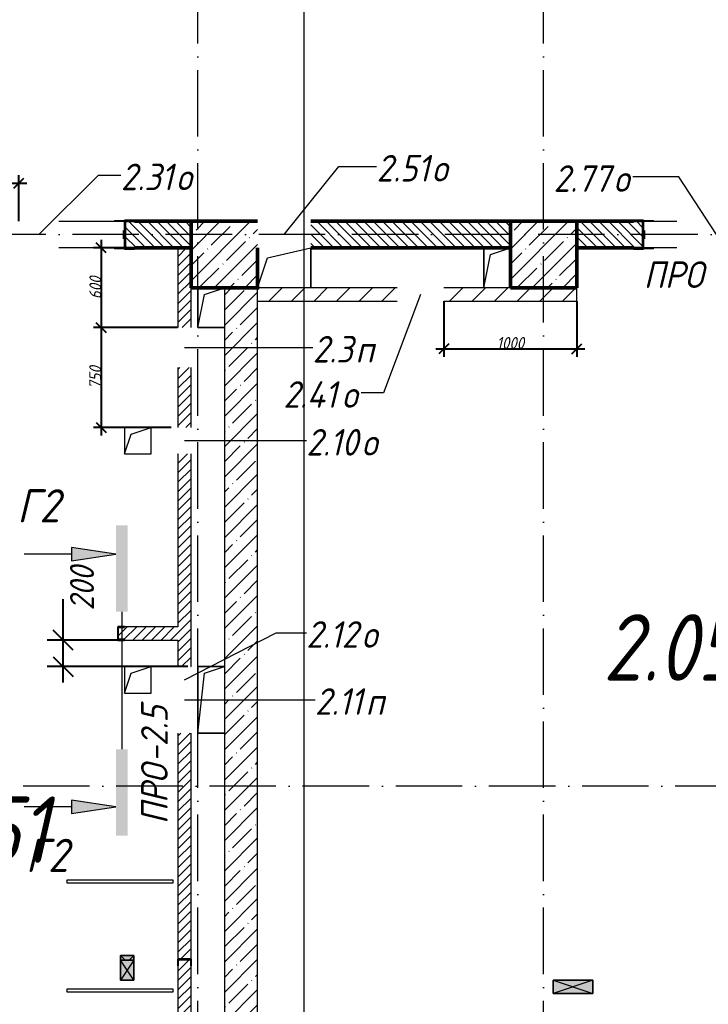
# Model space of a CAD drawing. Header units: millimetres. Extents: x -356862 to 418287, y 0 to 839748.
# Drawn here: x -2547 to 2628, y 310734 to 318141 of the extents above; entities that cross this region are included whole.
import ezdxf

# ---------------------------------------------------------------- set-up
doc = ezdxf.new("R2010")
doc.units = ezdxf.units.MM
doc.linetypes.add('200_ШТРИХ_ш1п0_6_', pattern=[160, 100, -60])
doc.linetypes.add('50_200_ШТРИХ_1Т_ш5_п1_п1_', pattern=[700, 500, -100, 0, -100])
for name, color, linetype, lineweight in [('A-____-____-DIMS', 7, 'Continuous', 9), ('A-____-NOTE-TEXT', 7, 'Continuous', 9), ('A-____-NOTE-TEXT-1', 7, 'Continuous', 5), ('A-DETL-GENF-OTLN', 7, 'Continuous', 9), ('A-FLOR-____-OTLN', 7, 'Continuous', 9), ('A-GENM-____-IDEN', 7, 'Continuous', 9), ('A-GENM-____-MCUT', 7, 'Continuous', 25), ('A-GENM-____-OTLN', 7, 'Continuous', 9), ('A-GENM-____-OTLN-1', 7, 'Continuous', 25), ('A-GLAZ-____-IDEN', 7, 'Continuous', 9), ('A-GLAZ-____-OTLN', 7, 'Continuous', 9), ('A-WALL-____-MCUT-1', 7, 'Continuous', 9), ('A-WALL-____-MCUT-2', 7, 'Continuous', 50), ('A-WALL-____-PATT-1', 7, 'Continuous', 9), ('A-WALL-FNSH-MCUT-1', 7, 'Continuous', 9), ('I-WALL-____-OTLN', 7, 'Continuous', 9), ('S-COLS-____-MCUT', 7, 'Continuous', 50), ('S-COLS-____-OTLN', 7, 'Continuous', 9), ('S-GRID-____-OTLN-1', 7, '50_200_ШТРИХ_1Т_ш5_п1_п1_', 9), ('Марки помещений', 7, 'Continuous', 9)]:
    doc.layers.add(name, color=color, linetype=linetype, lineweight=lineweight)
for name, color, linetype, lineweight, true_color in [('A-DETL-GENF-OTLN-4', 9, '200_ШТРИХ_ш1п0_6_', 9, 0x808080), ('A-DETL-GENF-OTLN-5', 7, 'Continuous', 5, 0xc0c0c0), ('G-____-____-SYMB-1', 9, 'Continuous', 9, 0x808080)]:
    doc.layers.add(name, color=color, linetype=linetype, lineweight=lineweight, true_color=true_color)
doc.styles.add('ISOCPEUR_I', font='isocpeui.ttf', dxfattribs={"width": 0.9, "height": 2.5})
doc.styles.add('ISOCPEUR_I_10', font='isocpeui.ttf', dxfattribs={"width": 0.9, "height": 180})
doc.styles.add('ISOCPEUR_I_3', font='isocpeui.ttf', dxfattribs={"width": 0.85, "height": 2.2})
doc.styles.add('ISOCPEUR_I_7', font='isocpeui.ttf', dxfattribs={"width": 0.9, "height": 90})
doc.styles.add('ISOCPEUR_I_9', font='isocpeui.ttf', dxfattribs={"width": 0.9, "height": 250})
doc.dimstyles.new('ISO-1_8_0_9К_СРЕДНИЙ_Кладочные_2', dxfattribs={"dimscale": 304.8, "dimtxt": 89.638306, "dimasz": 0.246063, "dimexe": 0.19685, "dimexo": 0, "dimgap": 0, "dimtad": 1, "dimdec": 3, "dimrnd": 0.001, "dimdsep": 46, "dimtxsty": 'ISOCPEUR_I_7', "dimblk1": 'OBLIQUE', "dimblk2": 'OBLIQUE', "dimsah": 1, "dimcen": 0.09, "dimdle": 0.19685, "dimazin": 0, "dimtfac": 1, "dimtdec": 4, "dimtix": 1, "dimtmove": 1, "dimatfit": 3, "dimfxl": 1, "dimtvp": 1, "dimtolj": 1, "dimtzin": 0, "dimarcsym": 2})
doc.dimstyles.new('ISO-1_8_0_9К_СРЕДНИЙ_Кладочные_3', dxfattribs={"dimscale": 304.8, "dimtxt": 179.276612, "dimasz": 0.492126, "dimexe": 0.393701, "dimexo": 0, "dimgap": 0, "dimtad": 1, "dimdec": 3, "dimrnd": 0.001, "dimdsep": 46, "dimtxsty": 'ISOCPEUR_I_10', "dimblk1": 'OBLIQUE', "dimblk2": 'OBLIQUE', "dimsah": 1, "dimcen": 0.09, "dimdle": 0.393701, "dimazin": 0, "dimtfac": 1, "dimtdec": 4, "dimtix": 1, "dimtmove": 0, "dimatfit": 3, "dimfxl": 1, "dimtvp": 1, "dimtolj": 1, "dimtzin": 0, "dimarcsym": 2})
pattern_1 = [(135, (-15659.08, 310542.9), (-35.35534, -35.35534), [])]
pattern_2 = [(45, (-15659.08, 310542.9), (-35.35534, 35.35534), [])]

# ---------------------------------------------------------------- blocks, each defined once
blk = doc.blocks.new('BSC_Колонна _Прямоугольная - 500х500-V63-АР1_План отверстий 2 этажа в осях 1-64_А-ГГ')
at = {"layer": 'S-COLS-____-OTLN'}
h = blk.add_hatch(dxfattribs=at)
h.set_pattern_fill('FP_92', color=256, style=0, pattern_type=2)
h.set_pattern_definition([(45, (-14650, -5831.04), (-114.0493, 114.0493), []), (45, (-14535.95, -5831.04), (-114.0493, 114.0493), [201.612, -40.322, 3.353, -36.97])])
h.paths.add_polyline_path([(-250, -250), (250, -250), (250, 250), (-250, 250), (-250, 50)], flags=0)
at = {"layer": 'S-COLS-____-MCUT'}
for p, q in [((250, 250), (-250, 250)), ((-250, 250), (-250, -250)), ((250, -250), (250, 50)), ((-250, -250), (250, -250))]:
    blk.add_line(p, q, dxfattribs=at)
blk = doc.blocks.new('BSC_Колонна _Прямоугольная - 500х500-V129-АР1_План отверстий 2 этажа в осях 1-64_А-ГГ')
at = {"layer": 'S-COLS-____-OTLN'}
h = blk.add_hatch(dxfattribs=at)
h.set_pattern_fill('FP_159', color=256, style=0, pattern_type=2)
h.set_pattern_definition([(45, (-17050, -5831.04), (-114.0493, 114.0493), []), (45, (-16935.95, -5831.04), (-114.0493, 114.0493), [201.612, -40.322, 3.353, -36.97])])
h.paths.add_polyline_path([(-250, -250), (250, -250), (250, 250), (-250, 250)], flags=0)
at = {"layer": 'S-COLS-____-MCUT'}
for p, q in [((250, 250), (-250, 250)), ((-250, 250), (-250, -250)), ((250, -250), (250, 250)), ((-250, -250), (250, -250))]:
    blk.add_line(p, q, dxfattribs=at)
blk = doc.blocks.new('154_Стойка_СКБ_Уголок - СМ-2180_200-28268025-АР1_План отверстий 2 этажа в осях 1-64_А-ГГ')
at = {"layer": 'A-GENM-____-MCUT'}
for p, q in [((125, 156), (125, 81)), ((200, 156), (125, 156)), ((131, 81), (131, 150)), ((131, 150), (200, 150)), ((200, 150), (200, 156)), ((125, 81), (131, 81)), ((131, 19), (125, 19)), ((125, 19), (125, -56)), ((131, -50), (131, 19)), ((125, -56), (200, -56)), ((200, -50), (131, -50)), ((200, -56), (200, -50))]:
    blk.add_line(p, q, dxfattribs=at)
blk = doc.blocks.new('Стойка_Влож_Уголок_Опорный - Уголок-28213941-АР1_План отверстий 2 этажа в осях 1-64_А-ГГ')
at = {"layer": 'A-GENM-____-OTLN'}
for p, q in [((-212, -6), (-212, 0)), ((0, 0), (0, -6)), ((-212, -75), (-212, -6)), ((-212, -6), (-206, -6)), ((-6, -6), (0, -6)), ((0, -6), (0, -75)), ((-212, -75), (-206, -75)), ((-6, -75), (0, -75))]:
    blk.add_line(p, q, dxfattribs=at)
blk = doc.blocks.new('154_Фахверк_СКБ_Швеллер - Тип_100_3960-28331862-АР1_План отверстий 2 этажа в осях 1-64_А-ГГ')
at = {"layer": 'A-GENM-____-MCUT'}
for p, q in [((175, 50), (125, 50)), ((125, 50), (125, -50)), ((128, 47), (175, 47)), ((128, -47), (128, 47)), ((175, 47), (175, 50)), ((125, -50), (175, -50)), ((175, -47), (128, -47)), ((175, -50), (175, -47))]:
    blk.add_line(p, q, dxfattribs=at)
blk = doc.blocks.new('AR_Отверстие прямоугольное _в плите_ - AR_Отверстие прямоугольное _в плите_-30459207-АР1_План отверстий 2 этажа в осях 1-64_А-ГГ')
at = {"layer": 'A-GENM-____-OTLN'}
for p, q in [((100, 100), (-100, 100)), ((-100, 100), (-100, -100)), ((-50, 50), (100, 100)), ((100, -100), (100, 100)), ((-100, -100), (-50, 50)), ((-100, -100), (100, -100))]:
    blk.add_line(p, q, dxfattribs=at)
blk = doc.blocks.new('AR_Отверстие прямоугольное _в плите_ - AR_Отверстие прямоугольное _в плите_-V152-АР1_План отверстий 2 этажа в осях 1-64_А-ГГ')
at = {"layer": 'A-GENM-____-OTLN'}
for p, q in [((100, 250), (-100, 250)), ((-100, 250), (-100, -250)), ((-50, 200), (100, 250)), ((-100, -250), (-50, 200)), ((-100, -250), (100, -250))]:
    blk.add_line(p, q, dxfattribs=at)
blk = doc.blocks.new('AR_Отверстие прямоугольное _в плите_ - AR_Отверстие прямоугольное _в плите_-30512088-АР1_План отверстий 2 этажа в осях 1-64_А-ГГ')
at = {"layer": 'A-GENM-____-OTLN'}
for p, q in [((-100, 150), (-100, -150)), ((-50, 100), (100, 150)), ((-100, -150), (-50, 100)), ((-100, -150), (100, -150))]:
    blk.add_line(p, q, dxfattribs=at)
blk = doc.blocks.new('AR_Отверстие прямоугольное _в плите_ - AR_Отверстие прямоугольное _в плите_-V181-АР1_План отверстий 2 этажа в осях 1-64_А-ГГ')
at = {"layer": 'A-GENM-____-OTLN'}
for p, q in [((-125, 75), (200, 150)), ((200, -150), (200, 150)), ((-200, -150), (-125, 75))]:
    blk.add_line(p, q, dxfattribs=at)
blk = doc.blocks.new('AR_Отверстие прямоугольное _в плите_ - AR_Отверстие прямоугольное _в плите_-V178-АР1_План отверстий 2 этажа в осях 1-64_А-ГГ')
at = {"layer": 'A-GENM-____-OTLN'}
for p, q in [((-100, 150), (-100, -150)), ((-50, 100), (100, 150)), ((-100, -150), (-50, 100))]:
    blk.add_line(p, q, dxfattribs=at)
blk = doc.blocks.new('AR_Отверстие прямоугольное _в стене__БезПР - AR_Отверстие прямоугольное _в стене__БезПР-36788821-АР1_План отверстий 2 этажа в осях 1-64_А-ГГ')
at = {"layer": 'A-GLAZ-____-OTLN'}
blk.add_hatch(color=256, dxfattribs=at).paths.add_polyline_path([(-15, -50), (-15, 50), (-50, 50), (-50, -50)], flags=0)
at = {"layer": 'A-DETL-GENF-OTLN'}
for p, q in [((-50, -50), (-50, 50)), ((-50, 50), (-15, 50)), ((-50, 50), (-15, 15)), ((-15, 50), (-50, 50)), ((-50, 50), (-50, -50)), ((-15, -15), (-50, -50)), ((-15, -50), (-50, -50)), ((-50, -50), (-15, -50))]:
    blk.add_line(p, q, dxfattribs=at)
blk = doc.blocks.new('AR_Отверстие прямоугольное _в стене__БезПР - AR_Отверстие прямоугольное _в стене__БезПР-36788904-АР1_План отверстий 2 этажа в осях 1-64_А-ГГ')
at = {"layer": 'A-GLAZ-____-OTLN'}
blk.add_hatch(color=256, dxfattribs=at).paths.add_polyline_path([(150, -50), (150, 50), (-150, 50), (-150, -50)], flags=0)
at = {"layer": 'A-DETL-GENF-OTLN'}
for p, q in [((-150, -50), (-150, 50)), ((-150, 50), (150, 50)), ((150, 50), (-150, -50)), ((-150, 50), (150, -50)), ((150, 50), (-150, 50)), ((-150, 50), (-150, -50)), ((150, 50), (150, -50)), ((150, -50), (150, 50)), ((150, -50), (-150, -50)), ((-150, -50), (150, -50))]:
    blk.add_line(p, q, dxfattribs=at)
at = {"layer": 'A-GLAZ-____-OTLN'}
blk.add_line((150, 50), (-150, 50), dxfattribs=at)
blk = doc.blocks.new('AR_Отверстие прямоугольное _в стене__БезПР - AR_Отверстие прямоугольное _в стене__БезПР-36789562-АР1_План отверстий 2 этажа в осях 1-64_А-ГГ')
at = {"layer": 'A-GLAZ-____-OTLN'}
blk.add_hatch(color=256, dxfattribs=at).paths.add_polyline_path([(75, -50), (75, 50), (-75, 50), (-75, -50)], flags=0)
at = {"layer": 'A-DETL-GENF-OTLN'}
for p, q in [((-75, -50), (-75, 50)), ((-75, 50), (75, 50)), ((75, 50), (-75, -50)), ((-75, 50), (75, -50)), ((75, 50), (-75, 50)), ((-75, 50), (-75, -50)), ((75, 50), (75, -50)), ((75, -50), (75, 50)), ((75, -50), (-75, -50)), ((-75, -50), (75, -50))]:
    blk.add_line(p, q, dxfattribs=at)
blk = doc.blocks.new('DET_L_Имитация разреза_ISO2-5 - Влево-29864020-АР1_План отверстий 2 этажа в осях 1-64_А-ГГ')
at = {"layer": 'A-DETL-GENF-OTLN-5'}
blk.add_line((143.1, 0), (1176.9, 0), dxfattribs=at)
blk = doc.blocks.new('_Oblique')
at = {"color": 0, "linetype": 'ByBlock', "lineweight": -2}
blk.add_line((-0.5, -0.5), (0.5, 0.5), dxfattribs=at)
blk = doc.blocks.new('*D9273')
at = {"layer": 'A-____-____-DIMS', "color": 0, "lineweight": -2, "transparency": 16777216}
for p, q in [((-1359.1, 316423.9), (-1993.7, 316423.9)), ((-1933.7, 316483.9), (-1933.7, 315763.9)), ((-1362.1, 315823.9), (-1993.7, 315823.9))]:
    blk.add_line(p, q, dxfattribs=at)
at = {"layer": 'Defpoints', "color": 0, "transparency": 16777216}
for p in [(-1359.1, 316423.9), (-1933.7, 315823.9), (-1362.1, 315823.9)]:
    blk.add_point(p, dxfattribs=at)
at = {"layer": 'A-____-____-DIMS', "color": 0, "lineweight": -2, "transparency": 16777216, "xscale": 75, "yscale": 75, "zscale": 75}
for p, rotation in [((-1933.7, 316423.9), 90), ((-1933.7, 315823.9), 270)]:
    blk.add_blockref('_Oblique', p, dxfattribs=dict(at, rotation=rotation))
at = {"layer": 'A-____-____-DIMS', "color": 0, "transparency": 16777216, "insert": (-1978.7, 316123.9), "char_height": 90, "width": 409.578, "attachment_point": 5, "rotation": 90, "style": 'ISOCPEUR_I_7'}
blk.add_mtext('\\A1;600', dxfattribs=at)
blk = doc.blocks.new('*D9274')
at = {"layer": 'A-____-____-DIMS', "color": 0, "lineweight": -2, "transparency": 16777216}
for p, q in [((-1362.1, 315823.9), (-1993.7, 315823.9)), ((-1933.7, 315883.9), (-1933.7, 315013.9)), ((-1409.1, 315073.9), (-1993.7, 315073.9))]:
    blk.add_line(p, q, dxfattribs=at)
at = {"layer": 'Defpoints', "color": 0, "transparency": 16777216}
for p in [(-1362.1, 315823.9), (-1933.7, 315073.9), (-1409.1, 315073.9)]:
    blk.add_point(p, dxfattribs=at)
at = {"layer": 'A-____-____-DIMS', "color": 0, "lineweight": -2, "transparency": 16777216, "xscale": 75, "yscale": 75, "zscale": 75}
for p, rotation in [((-1933.7, 315823.9), 90), ((-1933.7, 315073.9), 270)]:
    blk.add_blockref('_Oblique', p, dxfattribs=dict(at, rotation=rotation))
at = {"layer": 'A-____-____-DIMS', "color": 0, "transparency": 16777216, "insert": (-1979.3, 315448.9), "char_height": 90, "width": 409.578, "attachment_point": 5, "rotation": 90, "style": 'ISOCPEUR_I_7'}
blk.add_mtext('\\A1;750', dxfattribs=at)
blk = doc.blocks.new('*D9279')
at = {"layer": 'A-____-____-DIMS', "color": 0, "lineweight": -2, "transparency": 16777216}
for p, q in [((-2220.9, 313473.9), (-2220.9, 313780.8)), ((-1809.1, 313473.9), (-2340.9, 313473.9)), ((-2220.9, 313153.9), (-2220.9, 313473.9)), ((-1284.4, 313273.9), (-2340.9, 313273.9))]:
    blk.add_line(p, q, dxfattribs=at)
at = {"layer": 'Defpoints', "color": 0, "transparency": 16777216}
for p in [(-2220.9, 313473.9), (-1809.1, 313473.9), (-1284.4, 313273.9)]:
    blk.add_point(p, dxfattribs=at)
at = {"layer": 'A-____-____-DIMS', "color": 0, "lineweight": -2, "transparency": 16777216, "xscale": 150, "yscale": 150, "zscale": 150}
for p, rotation in [((-2220.9, 313473.9), 90), ((-2220.9, 313273.9), 270)]:
    blk.add_blockref('_Oblique', p, dxfattribs=dict(at, rotation=rotation))
at = {"layer": 'A-____-____-DIMS', "color": 0, "transparency": 16777216, "insert": (-2168.9, 313696), "char_height": 180, "width": 409.578, "attachment_point": 1, "rotation": 90, "line_spacing_factor": 1.149209, "style": 'ISOCPEUR_I_10'}
blk.add_mtext('\\A1;200', dxfattribs=at)
blk = doc.blocks.new('*D9168')
at = {"layer": 'A-____-____-DIMS', "color": 0, "lineweight": -2, "transparency": 16777216}
for p, q in [((640.9, 316023.9), (640.9, 315603.7)), ((1640.9, 316023.9), (1640.9, 315603.7)), ((580.9, 315663.7), (1700.9, 315663.7))]:
    blk.add_line(p, q, dxfattribs=at)
at = {"layer": 'Defpoints', "color": 0, "transparency": 16777216}
for p in [(640.9, 316023.9), (1640.9, 316023.9), (1640.9, 315663.7)]:
    blk.add_point(p, dxfattribs=at)
at = {"layer": 'A-____-____-DIMS', "color": 0, "lineweight": -2, "transparency": 16777216, "xscale": 75, "yscale": 75, "zscale": 75, "rotation": 180}
blk.add_blockref('_Oblique', (640.9, 315663.7), dxfattribs=at)
at = {"layer": 'A-____-____-DIMS', "color": 0, "lineweight": -2, "transparency": 16777216, "xscale": 75, "yscale": 75, "zscale": 75}
blk.add_blockref('_Oblique', (1640.9, 315663.7), dxfattribs=at)
at = {"layer": 'A-____-____-DIMS', "color": 0, "transparency": 16777216, "insert": (1140.9, 315708.7), "char_height": 90, "width": 504.733, "attachment_point": 5, "style": 'ISOCPEUR_I_7'}
blk.add_mtext('\\A1;1000', dxfattribs=at)
blk = doc.blocks.new('*D9170')
at = {"layer": 'A-____-____-DIMS', "color": 0, "lineweight": -2, "transparency": 16777216}
for p, q in [((-4519.1, 316629.9), (-4519.1, 316970)), ((-2554.1, 316623.9), (-2554.1, 316970)), ((-4579.1, 316910), (-2494.1, 316910))]:
    blk.add_line(p, q, dxfattribs=at)
at = {"layer": 'Defpoints', "color": 0, "transparency": 16777216}
for p in [(-2554.1, 316910), (-4519.1, 316629.9), (-2554.1, 316623.9)]:
    blk.add_point(p, dxfattribs=at)
at = {"layer": 'A-____-____-DIMS', "color": 0, "lineweight": -2, "transparency": 16777216, "xscale": 75, "yscale": 75, "zscale": 75, "rotation": 180}
blk.add_blockref('_Oblique', (-4519.1, 316910), dxfattribs=at)
at = {"layer": 'A-____-____-DIMS', "color": 0, "lineweight": -2, "transparency": 16777216, "xscale": 75, "yscale": 75, "zscale": 75}
blk.add_blockref('_Oblique', (-2554.1, 316910), dxfattribs=at)
at = {"layer": 'A-____-____-DIMS', "color": 0, "transparency": 16777216, "insert": (-3536.6, 316955), "char_height": 90, "width": 504.733, "attachment_point": 5, "style": 'ISOCPEUR_I_7'}
blk.add_mtext('\\A1;1965', dxfattribs=at)

msp = doc.modelspace()

# ---------------------------------------------------------------- hatches: boundary and pattern name
at = {"layer": 'A-____-NOTE-TEXT-1'}
for points in [[(-1736.788, 313686.7225), (-1736.788, 314336.7225), (-1823.5246, 314336.7225), (-1823.5246, 313686.7225)], [(-2157.166, 314070.8744), (-1823.5246, 314120.8744), (-2157.166, 314170.8744)], [(-1736.788, 312002.9098), (-1736.788, 312652.9098), (-1823.5246, 312652.9098), (-1823.5246, 312002.9098)], [(-2157.166, 312168.7579), (-1823.5246, 312218.7579), (-2157.166, 312268.7579)]]:
    msp.add_hatch(color=256, dxfattribs=at).paths.add_polyline_path(points, flags=0)
at = {"layer": 'A-WALL-____-PATT-1'}
h = msp.add_hatch(dxfattribs=at)
h.set_pattern_fill('FP_6', color=256, style=0, pattern_type=2)
h.set_pattern_definition(pattern_1)
h.paths.add_polyline_path([(-1259.0813, 316423.9433), (-1259.0813, 316623.9433), (-1753.0813, 316623.9433), (-1753.0813, 316554.9433), (-1759.0813, 316554.9433), (-1759.0813, 316492.9433), (-1753.0813, 316492.9433), (-1753.0813, 316423.9433), (-1533.0566, 316423.9433)], flags=0)
h.paths.add_polyline_path([(-3584.0813, 316423.9433), (-2915.0813, 316423.9433), (-2915.0813, 316492.9433), (-2909.0813, 316492.9433), (-2909.0813, 316554.9433), (-2915.0813, 316554.9433), (-2915.0813, 316623.9433), (-3653.0813, 316623.9433), (-3653.0813, 316554.9433), (-3659.0813, 316554.9433), (-3659.0813, 316492.9433), (-3653.0813, 316492.9433), (-3653.0813, 316423.9433)], flags=0)
h.paths.add_polyline_path([(-4759.0813, 316423.9433), (-4665.0813, 316423.9433), (-4665.0813, 316492.9433), (-4659.0813, 316492.9433), (-4659.0813, 316554.9433), (-4665.0813, 316554.9433), (-4665.0813, 316623.9433), (-4759.0813, 316623.9433), (-4759.0813, 316438.7738)], flags=0)
h = msp.add_hatch(dxfattribs=at)
h.set_pattern_fill('FP_6', color=256, style=0, pattern_type=2)
h.set_pattern_definition(pattern_1)
h.paths.add_polyline_path([(1140.9187, 316423.9433), (1140.9187, 316623.9433), (-359.0813, 316623.9433), (-359.0813, 316423.9433), (234.4077, 316423.9433)], flags=0)
h = msp.add_hatch(dxfattribs=at)
h.set_pattern_fill('FP_6', color=256, style=0, pattern_type=2)
h.set_pattern_definition(pattern_1)
h.paths.add_polyline_path([(4140.9187, 316423.9433), (4140.9187, 316623.9433), (3296.9187, 316623.9433), (3296.9187, 316554.9433), (3290.9187, 316554.9433), (3290.9187, 316492.9433), (3296.9187, 316492.9433), (3296.9187, 316423.9433), (3769.3363, 316423.9433)], flags=0)
h.paths.add_polyline_path([(2134.9187, 316423.9433), (2134.9187, 316492.9433), (2140.9187, 316492.9433), (2140.9187, 316554.9433), (2134.9187, 316554.9433), (2134.9187, 316623.9433), (1640.9187, 316623.9433), (1640.9187, 316423.9433), (2065.9187, 316423.9433)], flags=0)
h = msp.add_hatch(dxfattribs=at)
h.set_pattern_fill('FP_5', color=256, style=0, pattern_type=2)
h.set_pattern_definition(pattern_2)
h.paths.add_polyline_path([(-1359.0813, 308873.9433), (-1259.0813, 308873.9433), (-1259.0813, 311023.9433), (-1262.0813, 311023.9433), (-1262.0813, 311070.9433), (-1356.0813, 311070.9433), (-1356.0813, 311023.9433), (-1359.0813, 311023.9433), (-1359.0813, 309123.9433)], flags=0)
h.paths.add_polyline_path([(-1259.0813, 311073.9433), (-1259.0813, 312773.9433), (-1359.0813, 312773.9433), (-1359.0813, 311073.9433), (-1262.0813, 311073.9433)], flags=0)
h.paths.add_polyline_path([(-1259.0813, 313273.9433), (-1259.0813, 314873.9433), (-1359.0813, 314873.9433), (-1359.0813, 313273.9433), (-1354.7335, 313273.9433)], flags=0)
h.paths.add_polyline_path([(-1304.844, 315073.9433), (-1259.0813, 315073.9433), (-1259.0813, 315523.9433), (-1359.0813, 315523.9433), (-1359.0813, 315073.9433), (-1306.4497, 315073.9433)], flags=0)
h.paths.add_polyline_path([(-1259.0813, 315823.9433), (-1259.0813, 316423.9433), (-1359.0813, 316423.9433), (-1359.0813, 315823.9433), (-1279.4203, 315823.9433)], flags=0)
h = msp.add_hatch(dxfattribs=at)
h.set_pattern_fill('FP_25', color=256, style=0, pattern_type=2)
h.set_pattern_definition([(45, (-15659.08, 310542.9), (-114.0493, 114.0493), []), (45, (-15545.03, 310542.9), (-114.0493, 114.0493), [201.612, -40.322, 3.353, -36.97])])
h.paths.add_polyline_path([(-1009.0813, 309123.9433), (-759.0813, 309123.9433), (-759.0813, 316123.9433), (-1009.0813, 316123.9433), (-1009.0813, 309558.8219)], flags=0)
h = msp.add_hatch(dxfattribs=at)
h.set_pattern_fill('FP_4', color=256, style=0, pattern_type=2)
h.set_pattern_definition([(45, (-15659.08, 310542.9), (-84.8528, 84.8528), [])])
h.paths.add_polyline_path([(1140.9187, 316023.9433), (1640.9187, 316023.9433), (1640.9187, 316123.9433), (640.9187, 316123.9433), (640.9187, 316023.9433)], flags=0)
h.paths.add_polyline_path([(-759.0813, 316023.9433), (290.9187, 316023.9433), (290.9187, 316123.9433), (-759.0813, 316123.9433)], flags=0)
h = msp.add_hatch(dxfattribs=at)
h.set_pattern_fill('FP_5', color=256, style=0, pattern_type=2)
h.set_pattern_definition(pattern_2)
h.paths.add_polyline_path([(-1359.0813, 313473.9433), (-1359.0813, 313573.9433), (-1759.0813, 313573.9433), (-1759.0813, 313570.9433), (-1806.0813, 313570.9433), (-1806.0813, 313476.9433), (-1759.0813, 313476.9433), (-1759.0813, 313473.9433), (-1533.0566, 313473.9433)], flags=0)

# ---------------------------------------------------------------- linework, layer by layer
at = {"layer": 'A-____-NOTE-TEXT'}
for p, q in [((-2157.166, 314120.8744), (-2513.416, 314120.8744)), ((-1823.5246, 314120.8744), (-2157.166, 314170.8744)), ((-2157.166, 314170.8744), (-2157.166, 314070.8744)), ((-2157.166, 314070.8744), (-1823.5246, 314120.8744)), ((-2157.166, 312268.7579), (-2157.166, 312168.7579)), ((-1823.5246, 312218.7579), (-2157.166, 312268.7579)), ((-2157.166, 312218.7579), (-2513.416, 312218.7579)), ((-2157.166, 312168.7579), (-1823.5246, 312218.7579))]:
    msp.add_line(p, q, dxfattribs=at)
at = {"layer": 'A-FLOR-____-OTLN'}
for p, q in [((-359.0813, 316423.9433), (-359.0813, 316123.9433)), ((940.9187, 316123.9433), (940.9187, 316423.9433)), ((-1209.0813, 315823.9433), (-1209.0813, 316123.9433)), ((-1009.0813, 315823.9433), (-1209.0813, 315823.9433)), ((-1209.0813, 313273.9433), (-1009.0813, 313273.9433)), ((-1209.0813, 312773.9433), (-1209.0813, 313273.9433)), ((-1009.0813, 312773.9433), (-1209.0813, 312773.9433))]:
    msp.add_line(p, q, dxfattribs=at)
at = {"layer": 'A-GLAZ-____-IDEN'}
for p, q in [((-559.0813, 316523.9433), (-148.5151, 317035.474)), ((-148.5151, 317035.474), (135.2551, 317035.474)), ((-2404.0813, 316523.9433), (-1954.9045, 316970.2094)), ((-1954.9045, 316970.2094), (-1786.9661, 316970.2094)), ((2406.2234, 316957.9142), (2061.1038, 316957.9142)), ((2690.9187, 316523.9433), (2406.2234, 316957.9142)), ((465.9187, 316073.9433), (188.2094, 315333.4085)), ((-1309.0813, 315673.9433), (-344.7686, 315673.9433)), ((188.2094, 315333.4085), (18.4882, 315333.4085)), ((-1309.0813, 314973.9433), (-392.4686, 314973.9433)), ((-1309.0813, 313173.9433), (-619.7283, 313528.4106)), ((-619.7283, 313528.4106), (-392.4686, 313528.4106)), ((-1309.0813, 313023.9433), (-327.2186, 313023.9433))]:
    msp.add_line(p, q, dxfattribs=at)
at = {"layer": 'A-WALL-____-MCUT-1'}
for p, q in [((-1009.0813, 316123.9433), (-1009.0813, 309123.9433)), ((-759.0813, 309123.9433), (-759.0813, 316123.9433))]:
    msp.add_line(p, q, dxfattribs=at)
at = {"layer": 'A-WALL-____-MCUT-2'}
for p, q in [((-1259.0813, 316623.9433), (-1684.0813, 316623.9433)), ((1140.9187, 316623.9433), (-359.0813, 316623.9433)), ((2065.9187, 316623.9433), (1640.9187, 316623.9433)), ((-1759.0813, 316554.9433), (-1759.0813, 316492.9433)), ((2140.9187, 316492.9433), (2140.9187, 316554.9433)), ((-1684.0813, 316423.9433), (-1259.0813, 316423.9433)), ((-359.0813, 316423.9433), (1140.9187, 316423.9433)), ((1640.9187, 316423.9433), (2065.9187, 316423.9433))]:
    msp.add_line(p, q, dxfattribs=at)
at = {"layer": 'A-WALL-FNSH-MCUT-1'}
for p, q in [((-1359.0813, 316423.9433), (-1359.0813, 315823.9433)), ((-1259.0813, 315823.9433), (-1259.0813, 316123.9433)), ((290.9187, 316123.9433), (-759.0813, 316123.9433)), ((1140.9187, 316123.9433), (640.9187, 316123.9433)), ((1640.9187, 316023.9433), (1640.9187, 316123.9433)), ((-759.0813, 316023.9433), (290.9187, 316023.9433)), ((640.9187, 316023.9433), (1640.9187, 316023.9433)), ((-1359.0813, 315523.9433), (-1359.0813, 315073.9433)), ((-1259.0813, 315073.9433), (-1259.0813, 315523.9433)), ((-1359.0813, 314873.9433), (-1359.0813, 313573.9433)), ((-1259.0813, 313273.9433), (-1259.0813, 314873.9433)), ((-1359.0813, 313573.9433), (-1759.0813, 313573.9433)), ((-1759.0813, 313473.9433), (-1359.0813, 313473.9433)), ((-1359.0813, 313473.9433), (-1359.0813, 313273.9433)), ((-1359.0813, 312773.9433), (-1359.0813, 311073.9433)), ((-1259.0813, 311073.9433), (-1259.0813, 312773.9433)), ((-1394.0813, 311668.9433), (-2194.0813, 311668.9433)), ((-2194.0813, 311668.9433), (-2194.0813, 311648.9433)), ((-2194.0813, 311648.9433), (-1394.0813, 311648.9433)), ((-1394.0813, 311648.9433), (-1394.0813, 311668.9433)), ((-1359.0813, 311023.9433), (-1359.0813, 308873.9433)), ((-1259.0813, 309123.9433), (-1259.0813, 311023.9433)), ((-1394.0813, 310848.9433), (-2194.0813, 310848.9433)), ((-2194.0813, 310848.9433), (-2194.0813, 310828.9433)), ((-2194.0813, 310828.9433), (-1394.0813, 310828.9433)), ((-1394.0813, 310828.9433), (-1394.0813, 310848.9433))]:
    msp.add_line(p, q, dxfattribs=at)
at = {"layer": 'G-____-____-SYMB-1'}
msp.add_line((-412.8103, 360589.861), (-412.8103, 305833.618), dxfattribs=at)
at = {"layer": 'I-WALL-____-OTLN'}
for p, q in [((-2254.0813, 316623.9433), (-1759.0813, 316623.9433)), ((2140.9187, 316623.9433), (2390.9187, 316623.9433)), ((-1759.0813, 316423.9433), (-2254.0813, 316423.9433)), ((2390.9187, 316423.9433), (2140.9187, 316423.9433))]:
    msp.add_line(p, q, dxfattribs=at)
at = {"layer": 'S-GRID-____-OTLN-1'}
for p, q in [((-1209.0813, 306060.2949), (-1209.0813, 360423.8609)), ((1390.9187, 306060.2949), (1390.9187, 360423.8609)), ((74659.706, 316523.9433), (-20327.8515, 316523.9433)), ((88291.5358, 312373.9433), (-20327.8515, 312373.9433))]:
    msp.add_line(p, q, dxfattribs=at)

# ---------------------------------------------------------------- block references
at = {"layer": 'A-DETL-GENF-OTLN-4', "rotation": 270.0000000000005}
msp.add_blockref('DET_L_Имитация разреза_ISO2-5 - Влево-29864020-АР1_План отверстий 2 этажа в осях 1-64_А-ГГ', (-1780.1563, 313829.8161), dxfattribs=at)
at = {"layer": 'A-GENM-____-OTLN'}
for p, rotation in [((-1759.0813, 316417.9433), 269.9999999999995), ((2140.9187, 316629.9433), 89.99999999999955)]:
    msp.add_blockref('Стойка_Влож_Уголок_Опорный - Уголок-28213941-АР1_План отверстий 2 этажа в осях 1-64_А-ГГ', p, dxfattribs=dict(at, rotation=rotation))
for name, p in [('AR_Отверстие прямоугольное _в плите_ - AR_Отверстие прямоугольное _в плите_-V181-АР1_План отверстий 2 этажа в осях 1-64_А-ГГ', (-559.0813, 316273.9433)), ('AR_Отверстие прямоугольное _в плите_ - AR_Отверстие прямоугольное _в плите_-V178-АР1_План отверстий 2 этажа в осях 1-64_А-ГГ', (1040.9187, 316273.9433)), ('AR_Отверстие прямоугольное _в плите_ - AR_Отверстие прямоугольное _в плите_-30512088-АР1_План отверстий 2 этажа в осях 1-64_А-ГГ', (-1109.0813, 315973.9433)), ('AR_Отверстие прямоугольное _в плите_ - AR_Отверстие прямоугольное _в плите_-30459207-АР1_План отверстий 2 этажа в осях 1-64_А-ГГ', (-1659.0813, 314973.9433)), ('AR_Отверстие прямоугольное _в плите_ - AR_Отверстие прямоугольное _в плите_-30459207-АР1_План отверстий 2 этажа в осях 1-64_А-ГГ', (-1659.0813, 313173.9433)), ('AR_Отверстие прямоугольное _в плите_ - AR_Отверстие прямоугольное _в плите_-V152-АР1_План отверстий 2 этажа в осях 1-64_А-ГГ', (-1109.0813, 313023.9433))]:
    msp.add_blockref(name, p, dxfattribs=at)
at = {"layer": 'A-GENM-____-OTLN-1'}
for name, p in [('154_Стойка_СКБ_Уголок - СМ-2180_200-28268025-АР1_План отверстий 2 этажа в осях 1-64_А-ГГ', (-1884.0813, 316473.9433)), ('154_Фахверк_СКБ_Швеллер - Тип_100_3960-28331862-АР1_План отверстий 2 этажа в осях 1-64_А-ГГ', (-1934.0813, 313523.9433))]:
    msp.add_blockref(name, p, dxfattribs=at)
for name, p, rotation in [('154_Стойка_СКБ_Уголок - СМ-2180_200-28268025-АР1_План отверстий 2 этажа в осях 1-64_А-ГГ', (2265.9187, 316573.9433), 180), ('154_Фахверк_СКБ_Швеллер - Тип_100_3960-28331862-АР1_План отверстий 2 этажа в осях 1-64_А-ГГ', (-1309.0813, 311198.9433), 269.9999999999997)]:
    msp.add_blockref(name, p, dxfattribs=dict(at, rotation=rotation))
at = {"layer": 'A-GLAZ-____-OTLN', "rotation": 269.9999999999999}
for name, p in [('AR_Отверстие прямоугольное _в стене__БезПР - AR_Отверстие прямоугольное _в стене__БезПР-36788821-АР1_План отверстий 2 этажа в осях 1-64_А-ГГ', (-1738.5663, 311050.553)), ('AR_Отверстие прямоугольное _в стене__БезПР - AR_Отверстие прямоугольное _в стене__БезПР-36789562-АР1_План отверстий 2 этажа в осях 1-64_А-ГГ', (-1738.5663, 310990.553))]:
    msp.add_blockref(name, p, dxfattribs=at)
at = {"layer": 'A-GLAZ-____-OTLN'}
msp.add_blockref('AR_Отверстие прямоугольное _в стене__БезПР - AR_Отверстие прямоугольное _в стене__БезПР-36788904-АР1_План отверстий 2 этажа в осях 1-64_А-ГГ', (1611.4337, 310865.553), dxfattribs=at)
at = {"layer": 'S-COLS-____-OTLN'}
for name, p in [('BSC_Колонна _Прямоугольная - 500х500-V63-АР1_План отверстий 2 этажа в осях 1-64_А-ГГ', (-1009.0813, 316373.9433)), ('BSC_Колонна _Прямоугольная - 500х500-V129-АР1_План отверстий 2 этажа в осях 1-64_А-ГГ', (1390.9187, 316373.9433))]:
    msp.add_blockref(name, p, dxfattribs=at)

# ---------------------------------------------------------------- texts
at = {"layer": 'A-____-NOTE-TEXT', "char_height": 250, "width": 202.02525, "attachment_point": 1, "style": 'ISOCPEUR_I'}
for s, insert in [('\\fISOCPEUR|b0|i1|c204|p34|;\\W.9;Г', (-2566.4467, 314608.8827)), ('\\fISOCPEUR|b0|i1|c204|p34|;\\W.9;2', (-2399.7592, 314608.8827)), ('\\fISOCPEUR|b0|i1|c204|p34|;\\W.9;Г', (-2501.6778, 311979.0564)), ('\\fISOCPEUR|b0|i1|c204|p34|;\\W.9;2', (-2334.9903, 311979.0564))]:
    msp.add_mtext(s, dxfattribs=dict(at, insert=insert))
at = {"layer": 'A-GENM-____-IDEN', "insert": (2143.3408, 316322.5594), "char_height": 200, "width": 562.784625, "attachment_point": 1, "style": 'ISOCPEUR_I_9'}
msp.add_mtext('ПРО', dxfattribs=at)
at = {"layer": 'A-GENM-____-IDEN', "char_height": 200, "attachment_point": 1, "rotation": 90, "style": 'ISOCPEUR_I_9'}
for s, insert, width in [('-2.5', (-1634.6228, 312553.7534), 548.35425), ('ПРО', (-1634.6228, 312089.4097), 562.784625)]:
    msp.add_mtext(s, dxfattribs=dict(at, insert=insert, width=width))
at = {"layer": 'A-GLAZ-____-IDEN', "char_height": 200, "attachment_point": 1, "style": 'ISOCPEUR_I_9'}
for s, insert, width in [('2.51', (135.2551, 317123.0886), 505.063125), ('2.31', (-1786.9661, 317057.824), 505.063125), ('\\fISOCPEUR|b0|i1|c204|p34|;\\W.9;о', (551.9738, 317123.0886), 158.734125), ('2.77', (1465.6492, 317045.5288), 548.35425), ('\\fISOCPEUR|b0|i1|c204|p34|;\\W.9;о', (-1370.2474, 317057.824), 158.734125), ('\\fISOCPEUR|b0|i1|c204|p34|;\\W.9;о', (1918.0867, 317045.5288), 158.734125), ('2.3', (-344.7686, 315761.5578), 389.620125), ('\\fISOCPEUR|b0|i1|c204|p34|;\\W.9;п', (-23.2998, 315761.5578), 158.734125), ('2.41', (-565.2686, 315421.0231), 533.923875), ('\\fISOCPEUR|b0|i1|c204|p34|;\\W.9;о', (-124.7373, 315421.0231), 158.734125), ('2.10', (-392.4686, 315061.5578), 505.063125), ('\\fISOCPEUR|b0|i1|c204|p34|;\\W.9;о', (24.2502, 315061.5578), 158.734125), ('2.12', (-392.4686, 313616.0252), 505.063125), ('\\fISOCPEUR|b0|i1|c204|p34|;\\W.9;о', (24.2502, 313616.0252), 158.734125), ('2.11', (-327.2186, 313111.5578), 461.772), ('\\fISOCPEUR|b0|i1|c204|p34|;\\W.9;п', (53.7814, 313111.5578), 158.734125)]:
    msp.add_mtext(s, dxfattribs=dict(at, insert=insert, width=width))
at = {"layer": 'Марки помещений', "char_height": 500, "attachment_point": 1, "style": 'ISOCPEUR_I_3'}
for s, insert, width in [('2.050', (1837.7138, 313668.5145), 785.65375), ('2.051', (-3560.3052, 312297.5092), 737.5525)]:
    msp.add_mtext(s, dxfattribs=dict(at, insert=insert, width=width))

# ---------------------------------------------------------------- dimensions: what is measured, and where the dimension line sits
at = {"layer": 'A-____-____-DIMS'}
for base, p1, p2, override, picture, middle in [((-2554.0813, 316909.9583), (-4519.0813, 316629.9433), (-2554.0813, 316623.9433), {"dimpost": '<>', "dimfxl": 1965.00916}, '*D9170', (-3536.5813, 316954.9583)), ((1640.9187, 315663.7112), (640.9187, 316023.9433), (1640.9187, 316023.9433), {"dimpost": '<>', "dimfxl": 1000}, '*D9168', (1140.9187, 315708.7112))]:
    dim = msp.add_linear_dim(base=base, p1=p1, p2=p2, dimstyle='ISO-1_8_0_9К_СРЕДНИЙ_Кладочные_2', override=override, dxfattribs=at)
    dim.commit()
    dim.dimension.update_dxf_attribs({"geometry": picture, "text_midpoint": middle})
for base, p1, p2, override, picture, middle in [((-1933.6945, 315823.9433), (-1359.0813, 316423.9433), (-1362.1293, 315823.9433), {"dimpost": '<>', "dimfxl": 600.007742}, '*D9273', (-1978.6945, 316123.9433)), ((-1933.6945, 315073.9433), (-1362.1293, 315823.9433), (-1409.0813, 315073.9433), {"dimpost": '<>', "dimfxl": 751.468223}, '*D9274', (-1979.2741, 315448.9433))]:
    dim = msp.add_linear_dim(base=base, p1=p1, p2=p2, angle=90, dimstyle='ISO-1_8_0_9К_СРЕДНИЙ_Кладочные_2', override=override, dxfattribs=at)
    dim.commit()
    dim.dimension.update_dxf_attribs({"geometry": picture, "text_midpoint": middle})
dim = msp.add_linear_dim(base=(-2220.9202, 313473.9433), p1=(-1284.4485, 313273.9433), p2=(-1809.0813, 313473.9433), angle=90, dimstyle='ISO-1_8_0_9К_СРЕДНИЙ_Кладочные_3', override={"dimpost": '<>', "dimfxl": 561.461996}, dxfattribs=at)
dim.commit()
dim.dimension.update_dxf_attribs({"geometry": '*D9279', "text_midpoint": (-2048.8565, 313780.7836), "dimtype": 160, "text_rotation": 90})

doc.saveas('drawing.dxf')
